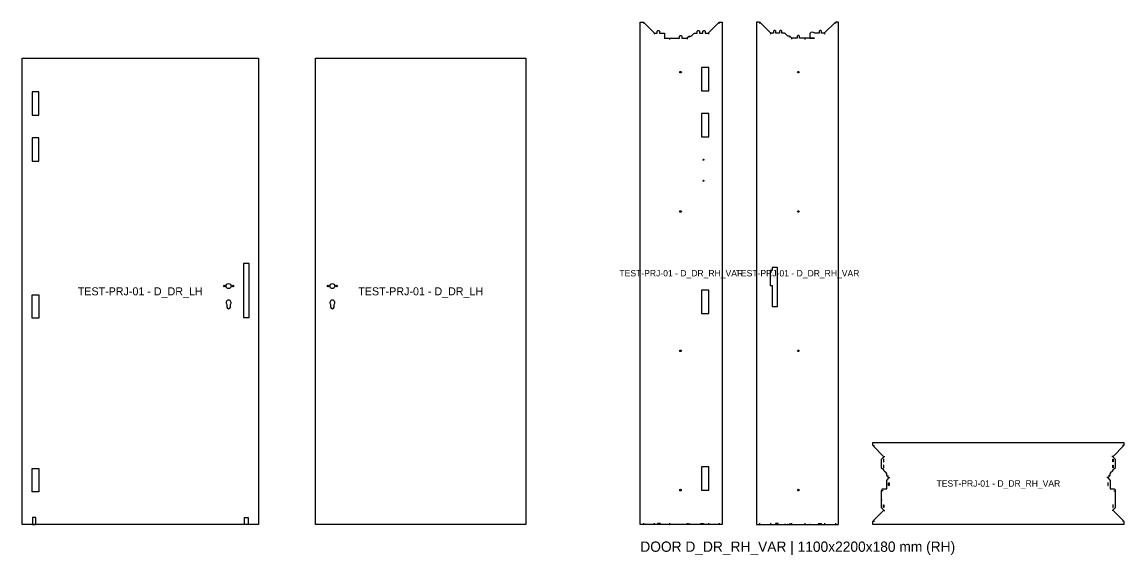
# Model space of a CAD drawing. Header units: metres. Extents: x -61 to 50244, y -134 to 2248.
# Drawn here: x 7215 to 12032, y -134 to 2198 of the extents above; entities that cross this region are included whole.
import ezdxf
from ezdxf.enums import TextEntityAlignment as Align

# ---------------------------------------------------------------- set-up
doc = ezdxf.new("R2010")
doc.units = ezdxf.units.M
for name, color, linetype in [('CUTOUTS', 3, 'Continuous'), ('HOLES', 4, 'Continuous'), ('NOTCHES', 6, 'Continuous'), ('OUTLINE', 7, 'Continuous'), ('PART_LABELS', 7, 'Continuous'), ('TEXT', 2, 'Continuous')]:
    doc.layers.add(name, color=color, linetype=linetype)

# ---------------------------------------------------------------- blocks, each defined once
blk = doc.blocks.new('B_D_DR_LH_LEAF1')
at = {"layer": 'CUTOUTS'}
for points in [[(73.1, 1893), (43.6, 1893), (43.6, 1791), (73.1, 1791)], [(73.1, 1691), (43.6, 1691), (43.6, 1589), (73.1, 1589)], [(993.1, 1141.2), (968.6, 1141.2), (968.6, 905.8), (993.1, 905.8)], [(43.6, 1004.8), (73.1, 1004.8), (73.1, 902.8), (43.6, 902.8)], [(43.6, 245), (73.1, 245), (73.1, 143), (43.6, 143)], [(45, 0), (60, 0), (60, 30), (45, 30)], [(988.1, 0), (973.1, 0), (973.1, 30), (988.1, 30)]]:
    blk.add_lwpolyline(points, close=True, dxfattribs=at)
blk.add_lwpolyline([(895.7, 962.4), (895.7, 950.9, 1), (910.7, 950.9), (910.7, 962.4, 2.539565)], format="xyb", close=True, dxfattribs=at)
at = {"layer": 'HOLES'}
for centre, radius in [((884.2, 1043), 3.5), ((903.2, 1043), 11), ((922.2, 1043), 3.5)]:
    blk.add_circle(centre, radius, dxfattribs=at)
at = {"layer": 'NOTCHES'}
for p, q in [((11.7, 2037), (11.7, 2040)), ((33.7, 2037), (33.7, 2040)), ((71.3, 2037), (71.3, 2040)), ((961.9, 2040), (961.9, 2037)), ((999.4, 2040), (999.4, 2037)), ((1021.4, 2040), (1021.4, 2037)), ((11.7, 3), (11.7, 0)), ((33.7, 3), (33.7, 0)), ((71.3, 3), (71.3, 0)), ((961.9, 3), (961.9, 0)), ((973.1, 0), (973.1, 0)), ((988.1, 0), (988.1, 0)), ((999.4, 3), (999.4, 0)), ((1021.4, 3), (1021.4, 0))]:
    blk.add_line(p, q, dxfattribs=at)
at = {"layer": 'OUTLINE'}
blk.add_lwpolyline([(0, 2040), (1033.1, 2040), (1033.1, 0), (0, 0)], close=True, dxfattribs=at)
at = {"layer": 'PART_LABELS'}
blk.add_text('TEST-PRJ-01 - D_DR_LH', height=35, dxfattribs=at).set_placement((516.6, 1020), align=Align.MIDDLE_CENTER)
blk = doc.blocks.new('B_D_DR_LH_LEAF2')
at = {"layer": 'CUTOUTS'}
blk.add_lwpolyline([(66.1, 962.4), (66.1, 950.9, 1), (81.1, 950.9), (81.1, 962.4, 2.539565)], format="xyb", close=True, dxfattribs=at)
at = {"layer": 'HOLES'}
for centre, radius in [((54.6, 1043), 3.5), ((73.6, 1043), 11), ((92.6, 1043), 3.5)]:
    blk.add_circle(centre, radius, dxfattribs=at)
at = {"layer": 'NOTCHES'}
for p, q in [((16.7, 2040), (16.7, 2037)), ((903.3, 2037), (903.3, 2040)), ((16.7, 3), (16.7, 0)), ((903.3, 0), (903.3, 3))]:
    blk.add_line(p, q, dxfattribs=at)
at = {"layer": 'OUTLINE'}
blk.add_lwpolyline([(0, 2040), (920, 2040), (920, 0), (0, 0)], close=True, dxfattribs=at)
at = {"layer": 'PART_LABELS'}
blk.add_text('TEST-PRJ-01 - D_DR_LH', height=35, dxfattribs=at).set_placement((460, 1020), align=Align.MIDDLE_CENTER)
blk = doc.blocks.new('B_D_DR_RH_VAR_HINGE_POST')
at = {"layer": 'CUTOUTS'}
for points in [[(299.4, 2000), (267.9, 2000), (267.9, 1898), (299.4, 1898)], [(299.4, 1798), (267.9, 1798), (267.9, 1696), (299.4, 1696)], [(299.4, 1025), (267.9, 1025), (267.9, 923), (299.4, 923)], [(299.4, 252), (267.9, 252), (267.9, 150), (299.4, 150)], [(75.7, 2.5), (87.7, 2.5), (87.7, 4.5), (75.7, 4.5)], [(276.1, 2.5), (264.1, 2.5), (264.1, 4.5), (276.1, 4.5)]]:
    blk.add_lwpolyline(points, close=True, dxfattribs=at)
at = {"layer": 'HOLES'}
for centre, radius in [((176, 1979), 3.5), ((276.1, 1596), 2), ((276.1, 1504), 2), ((176, 1369.3), 3.5), ((176, 759.6), 3.5), ((176, 150), 3.5)]:
    blk.add_circle(centre, radius, dxfattribs=at)
at = {"layer": 'NOTCHES'}
for p, q in [((13.6, 2197.8), (13.6, 2191.8)), ((344.8, 2197.8), (344.8, 2191.8)), ((358.3, 2198.5), (358.3, 0)), ((60.7, 2151.5), (60.7, 2145.5)), ((105.8, 2128), (105.8, 2126)), ((127, 2128), (127, 2122)), ((205.1, 2129.5), (205.1, 2123.5)), ((212.7, 2136.2), (212.7, 2130.2)), ((223.4, 2138.5), (223.4, 2136.5)), ((235, 2149.2), (235, 2147.2)), ((297.6, 2151.5), (297.6, 2145.5)), ((13.6, 6), (13.6, 0)), ((60.7, 6), (60.7, 0)), ((105.8, 2), (105.8, 0)), ((127, 6), (127, 0)), ((205.1, 6), (205.1, 0)), ((212.7, 6), (212.7, 0)), ((223.4, 2), (223.4, 0)), ((235, 2), (235, 0)), ((297.6, 6), (297.6, 0)), ((344.8, 6), (344.8, 0))]:
    blk.add_line(p, q, dxfattribs=at)
at = {"layer": 'OUTLINE'}
blk.add_lwpolyline([(181, 2128), (203.5, 2128), (206.7, 2131), (211.2, 2135.5), (214.3, 2137), (221.8, 2137), (224.9, 2140), (233.4, 2148.5), (236.6, 2150), (248.6, 2150), (248.6, 2159), (251.6, 2162), (255.6, 2162), (258.6, 2159), (258.6, 2150), (274.1, 2150), (274.1, 2159), (277.1, 2162), (281.1, 2162), (284.1, 2159), (284.1, 2150), (296.1, 2150), (299.2, 2153), (343.2, 2197), (346.3, 2198.5), (358.3, 2198.5), (358.3, 0), (0, 0), (0, 2198.5), (12, 2198.5), (15.1, 2197), (59.1, 2153), (62.3, 2150), (74.3, 2150), (74.3, 2159), (77.3, 2162), (81.3, 2162), (84.3, 2159), (84.3, 2150), (104.3, 2150, -0.414214), (105.8, 2148.5), (105.8, 2128.5), (104.8, 2128.5), (104.8, 2128), (171, 2128), (171, 2137), (174, 2140), (178, 2140), (181, 2137)], format="xyb", close=True, dxfattribs=at)
at = {"layer": 'PART_LABELS'}
blk.add_text('TEST-PRJ-01 - D_DR_RH_VAR', height=28, dxfattribs=at).set_placement((179.2, 1099.2), align=Align.MIDDLE_CENTER)
blk = doc.blocks.new('B_D_DR_RH_VAR_LOCK_POST')
at = {"layer": 'CUTOUTS'}
for points in [[(67.8, 1045.2), (67.8, 953.2), (92.3, 953.2), (92.3, 1123.8), (67.8, 1123.8), (67.8, 1111.8), (60.1, 1111.8), (60.1, 1045.2)], [(82.3, 2.5), (94.3, 2.5), (94.3, 4.5), (82.3, 4.5)], [(282.6, 2.5), (270.6, 2.5), (270.6, 4.5), (282.6, 4.5)]]:
    blk.add_lwpolyline(points, close=True, dxfattribs=at)
at = {"layer": 'HOLES'}
for centre in [(182.4, 1979), (182.4, 1369.3), (182.4, 759.6), (182.4, 150)]:
    blk.add_circle(centre, 3.5, dxfattribs=at)
at = {"layer": 'NOTCHES'}
for p, q in [((0, 2198.5), (0, 0)), ((13.6, 2197.8), (13.6, 2191.8)), ((344.8, 2197.8), (344.8, 2191.8)), ((60.7, 2151.5), (60.7, 2145.5)), ((123.3, 2149.2), (123.3, 2147.2)), ((135, 2138.5), (135, 2136.5)), ((145.6, 2136.2), (145.6, 2130.2)), ((153.2, 2129.5), (153.2, 2123.5)), ((211.4, 2128), (211.4, 2122)), ((232.6, 2128), (232.6, 2126)), ((297.6, 2151.5), (297.6, 2145.5)), ((13.6, 6), (13.6, 0)), ((60.7, 6), (60.7, 0)), ((123.3, 2), (123.3, 0)), ((135, 2), (135, 0)), ((145.6, 6), (145.6, 0)), ((153.2, 6), (153.2, 0)), ((211.4, 6), (211.4, 0)), ((232.6, 2), (232.6, 0)), ((297.6, 6), (297.6, 0)), ((344.8, 6), (344.8, 0))]:
    blk.add_line(p, q, dxfattribs=at)
at = {"layer": 'OUTLINE'}
blk.add_lwpolyline([(177.3, 2128), (154.8, 2128), (151.7, 2131), (147.2, 2135.5), (144, 2137), (136.5, 2137), (133.4, 2140), (124.9, 2148.5), (121.8, 2150), (109.8, 2150), (109.8, 2159), (106.8, 2162), (102.8, 2162), (99.8, 2159), (99.8, 2150), (84.3, 2150), (84.3, 2159), (81.3, 2162), (77.3, 2162), (74.3, 2159), (74.3, 2150), (62.3, 2150), (59.1, 2153), (15.1, 2197), (12, 2198.5), (0, 2198.5), (0, 0), (358.3, 0), (358.3, 2198.5), (346.3, 2198.5), (343.2, 2197), (299.2, 2153), (296.1, 2150), (284.1, 2150), (284.1, 2159), (281.1, 2162), (277.1, 2162), (274.1, 2159), (274.1, 2150), (254.1, 2150, 0.414214), (232.6, 2148.5), (232.6, 2128.5), (253.6, 2128.5), (253.6, 2128), (187.3, 2128), (187.3, 2137), (184.3, 2140), (180.3, 2140), (177.3, 2137)], format="xyb", close=True, dxfattribs=at)
at = {"layer": 'PART_LABELS'}
blk.add_text('TEST-PRJ-01 - D_DR_RH_VAR', height=28, dxfattribs=at).set_placement((179.2, 1099.2), align=Align.MIDDLE_CENTER)
blk = doc.blocks.new('B_D_DR_RH_VAR_HEADER')
at = {"layer": 'NOTCHES'}
for p, q in [((0.8, 344.8), (6.8, 344.8)), ((1097.3, 344.8), (1091.3, 344.8)), ((47, 297.6), (53, 297.6)), ((1051, 297.6), (1045, 297.6)), ((49.2, 235), (51.3, 235)), ((60, 223.4), (62, 223.4)), ((62.3, 212.7), (68.3, 212.7)), ((69, 205.1), (75, 205.1)), ((1029, 205.1), (1023, 205.1)), ((1035.8, 212.7), (1029.8, 212.7)), ((1038, 223.4), (1036, 223.4)), ((1048.8, 235), (1046.8, 235)), ((44.5, 147), (38.5, 147)), ((1053.5, 147), (1059.5, 147)), ((40.5, 105.6), (38.5, 105.6)), ((1057.5, 105.6), (1059.5, 105.6)), ((47, 60.7), (52, 60.7)), ((1051, 60.7), (1046, 60.7)), ((0.8, 13.6), (6.8, 13.6)), ((1097.3, 13.6), (1091.3, 13.6))]:
    blk.add_line(p, q, dxfattribs=at)
for points in [[(48.8, 285.1), (46.8, 285.1), (46.8, 273.1), (48.8, 273.1)], [(48.8, 259.6), (46.8, 259.6), (46.8, 247.6), (48.8, 247.6)], [(1049.3, 285.1), (1051.2, 285.1), (1051.2, 273.1), (1049.3, 273.1)], [(1049.3, 259.6), (1051.2, 259.6), (1051.2, 247.6), (1049.3, 247.6)], [(68.8, 182), (70.7, 182), (70.7, 170), (68.8, 170)], [(1029.3, 182), (1027.3, 182), (1027.3, 170), (1029.3, 170)], [(46.8, 85.3), (48.8, 85.3), (48.8, 73.3), (46.8, 73.3)], [(1051.2, 85.3), (1049.3, 85.3), (1049.3, 73.3), (1051.2, 73.3)]]:
    blk.add_lwpolyline(points, close=True, dxfattribs=at)
at = {"layer": 'OUTLINE'}
blk.add_lwpolyline([(1052.9, 155.5, -0.414214), (1059.5, 148.9), (1059.5, 72.3), (1049.5, 62.3), (1052.5, 59.1), (1096.5, 15.1), (1098, 12), (1098, 0), (0, 0), (0, 12), (1.5, 15.1), (45.5, 59.1), (48.5, 62.3), (38.5, 72.3), (38.5, 148.9, -0.414214), (45.1, 155.5), (60.5, 155.5), (60.5, 155.5), (60.5, 191.6), (70.5, 203.5), (67.5, 206.7), (63, 211.2), (61.5, 214.3), (61.5, 221.8), (58.5, 225), (50, 233.4), (48.5, 236.6), (38.5, 246.6), (38.5, 286.1), (48.5, 296.1), (45.5, 299.2), (1.5, 343.2), (0, 346.3), (0, 358.3), (1098, 358.3), (1098, 346.3), (1096.5, 343.2), (1052.5, 299.2), (1049.5, 296.1), (1059.5, 286.1), (1059.5, 246.6), (1049.5, 236.6), (1048, 233.4), (1039.5, 225), (1036.5, 221.8), (1036.5, 214.3), (1035, 211.2), (1030.5, 206.7), (1027.5, 203.5), (1037.5, 191.6), (1037.5, 155.5), (1037.5, 155.5)], format="xyb", close=True, dxfattribs=at)
at = {"layer": 'PART_LABELS'}
blk.add_text('TEST-PRJ-01 - D_DR_RH_VAR', height=28, dxfattribs=at).set_placement((549, 179.2), align=Align.MIDDLE_CENTER)

msp = doc.modelspace()

# ---------------------------------------------------------------- block references
for name, p in [('B_D_DR_RH_VAR_HINGE_POST', (9917.8, 0)), ('B_D_DR_RH_VAR_LOCK_POST', (10426.1, 0)), ('B_D_DR_LH_LEAF1', (7214.7, 0)), ('B_D_DR_LH_LEAF2', (8497.8, 0)), ('B_D_DR_RH_VAR_HEADER', (10934.5, 0))]:
    msp.add_blockref(name, p)

# ---------------------------------------------------------------- texts
at = {"layer": 'TEXT'}
msp.add_text('DOOR D_DR_RH_VAR | 1100x2200x180 mm (RH)', height=45, dxfattribs=at).set_placement((9917.8, -120))

doc.saveas('drawing.dxf')
